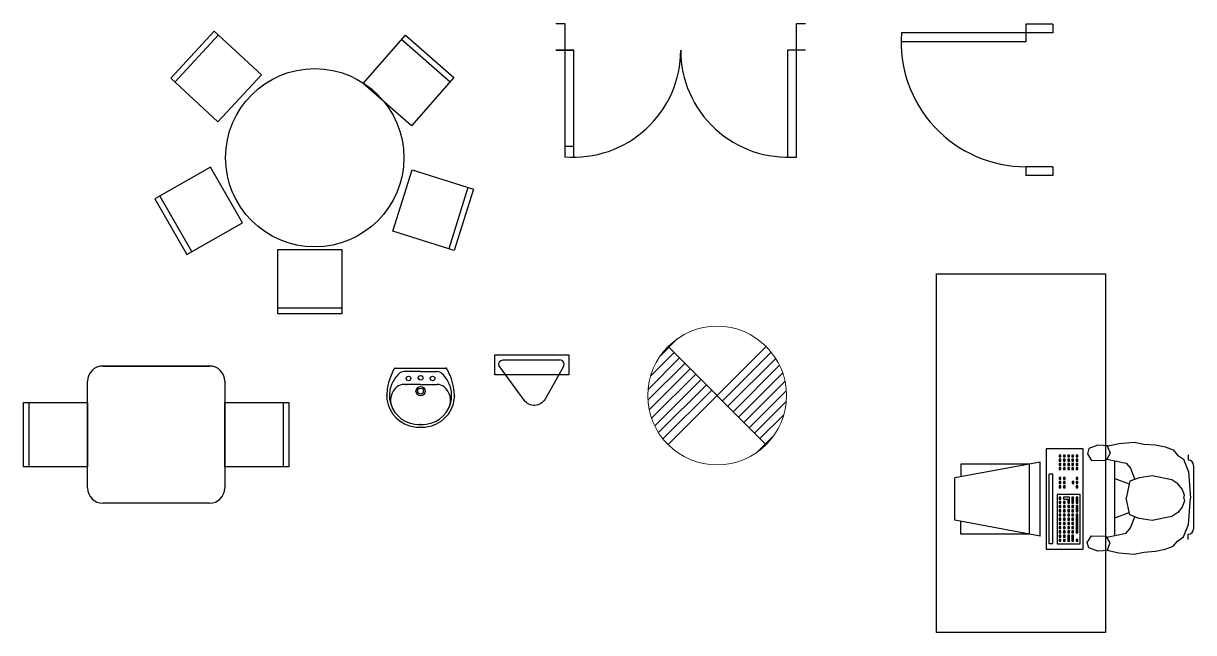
# Model space of a CAD drawing. Header units: millimetres. Extents: x 7 to 259, y -45 to 103.
# Drawn here: x 7.1 to 72.8, y -45.3 to -11.1 of the extents above; entities that cross this region are included whole.
import ezdxf

# ---------------------------------------------------------------- set-up
doc = ezdxf.new("R2010")
doc.units = ezdxf.units.MM
doc.linetypes.add('CONTINUA', pattern=[0])
doc.layers.add('ELECTRIC', color=86, linetype='Continuous', lineweight=9)
for name, color, linetype in [('estructura', 5, 'Continuous'), ('MOBILIARI', 3, 'Continuous'), ('OFICINES', 6, 'Continuous'), ('portes', 4, 'Continuous')]:
    doc.layers.add(name, color=color, linetype=linetype)

msp = doc.modelspace()

# ---------------------------------------------------------------- linework, layer by layer
at = {"color": 73, "linetype": 'CONTINUA'}
for p, q in [((58.346, -43.263), (58.346, -25.13)), ((58.346, -25.13), (60.119, -25.13)), ((67.407, -34.742), (66.886, -34.941)), ((68.003, -34.788), (67.407, -34.742)), ((67.927, -34.783), (68.091, -35.205)), ((68.003, -34.788), (68.583, -34.646)), ((68.583, -34.646), (69.437, -34.576)), ((69.437, -34.576), (69.984, -34.686)), ((69.984, -34.686), (70.633, -34.737)), ((70.633, -34.737), (71.18, -34.847)), ((66.886, -34.941), (66.817, -35.232)), ((66.817, -35.232), (67.048, -35.602)), ((68.091, -35.205), (67.902, -35.531)), ((71.18, -34.847), (71.625, -35.019)), ((71.625, -35.019), (71.864, -35.31)), ((71.864, -35.31), (72.205, -35.541)), ((72.474, -35.298), (72.474, -35.594)), ((67.048, -35.602), (67.8, -35.592)), ((67.902, -35.531), (67.8, -35.592)), ((67.902, -35.531), (68.996, -35.753)), ((68.33, -35.618), (68.33, -39.82)), ((68.996, -35.753), (69.235, -36.044)), ((69.235, -36.044), (69.476, -36.665)), ((72.205, -35.541), (72.478, -36.245)), ((72.77, -35.89), (72.77, -39.442)), ((68.33, -36.606), (68.359, -36.613)), ((68.359, -36.613), (69.158, -36.917)), ((69.709, -36.576), (69.187, -36.774)), ((70.452, -36.463), (69.709, -36.576)), ((71.546, -36.685), (70.452, -36.463)), ((71.888, -36.916), (71.546, -36.685)), ((72.478, -36.245), (72.599, -37.719)), ((69.187, -36.774), (68.99, -37.719)), ((72.127, -37.208), (71.888, -36.916)), ((72.263, -37.559), (72.127, -37.208)), ((69.187, -38.664), (68.99, -37.719)), ((72.263, -37.879), (72.127, -38.231)), ((72.23, -37.719), (72.263, -37.559)), ((72.23, -37.719), (72.263, -37.879)), ((72.478, -39.193), (72.599, -37.719)), ((68.359, -38.825), (69.158, -38.521)), ((69.709, -38.862), (69.187, -38.664)), ((71.888, -38.522), (71.546, -38.754)), ((72.127, -38.231), (71.888, -38.522)), ((68.33, -38.832), (68.359, -38.825)), ((69.235, -39.394), (69.476, -38.773)), ((70.452, -38.975), (69.709, -38.862)), ((71.546, -38.754), (70.452, -38.975)), ((72.205, -39.897), (72.478, -39.193)), ((66.807, -40.206), (67.048, -39.837)), ((67.048, -39.837), (67.8, -39.847)), ((67.902, -39.907), (67.8, -39.847)), ((67.902, -39.907), (68.996, -39.685)), ((68.091, -40.233), (67.902, -39.907)), ((68.996, -39.685), (69.235, -39.394)), ((71.864, -40.128), (72.205, -39.897)), ((72.474, -40.034), (72.474, -39.738)), ((66.886, -40.498), (66.807, -40.206)), ((67.407, -40.696), (66.886, -40.498)), ((68.003, -40.65), (67.407, -40.696)), ((67.927, -40.656), (68.091, -40.233)), ((68.003, -40.65), (68.583, -40.792)), ((69.984, -40.752), (70.633, -40.701)), ((70.633, -40.701), (71.18, -40.591)), ((71.18, -40.591), (71.625, -40.42)), ((71.625, -40.42), (71.864, -40.128)), ((68.583, -40.792), (69.437, -40.863)), ((69.437, -40.863), (69.984, -40.752)), ((58.346, -45.261), (58.346, -42.562))]:
    msp.add_line(p, q, dxfattribs=at)
at = {"color": 73}
for p, q in [((58.346, -25.13), (67.819, -25.13)), ((67.819, -25.13), (67.819, -45.261)), ((67.819, -45.261), (58.346, -45.261))]:
    msp.add_line(p, q, dxfattribs=at)
at = {"color": 6}
for p, q in [((27.981, -30.43), (29.4, -30.43)), ((27.981, -30.43), (30.819, -30.43)), ((29.4, -30.623), (28.482, -30.623)), ((29.4, -30.623), (30.318, -30.623)), ((28.618, -31.34), (28.469, -31.34)), ((29.4, -31.34), (28.618, -31.34)), ((29.4, -31.34), (30.182, -31.34)), ((30.182, -31.34), (30.331, -31.34))]:
    msp.add_line(p, q, dxfattribs=at)
at = {"color": 73, "linetype": 'Continuous'}
for p, q in [((64.494, -34.961), (64.494, -40.585)), ((66.566, -34.961), (64.494, -34.961)), ((65.33, -35.304), (65.237, -35.304)), ((65.237, -35.304), (65.237, -35.41)), ((65.237, -35.41), (65.33, -35.41)), ((65.33, -35.41), (65.33, -35.304)), ((65.566, -35.304), (65.474, -35.304)), ((65.474, -35.304), (65.474, -35.41)), ((65.474, -35.41), (65.566, -35.41)), ((65.566, -35.41), (65.566, -35.304)), ((65.803, -35.304), (65.711, -35.304)), ((65.711, -35.304), (65.711, -35.41)), ((65.711, -35.41), (65.803, -35.41)), ((65.803, -35.41), (65.803, -35.304)), ((66.04, -35.304), (65.948, -35.304)), ((65.948, -35.304), (65.948, -35.41)), ((65.948, -35.41), (66.04, -35.41)), ((66.04, -35.41), (66.04, -35.304)), ((66.277, -35.304), (66.185, -35.304)), ((66.185, -35.304), (66.185, -35.41)), ((66.185, -35.41), (66.277, -35.41)), ((66.277, -35.41), (66.277, -35.304)), ((66.566, -40.585), (66.566, -34.961)), ((64.171, -35.701), (59.382, -36.582)), ((63.566, -35.812), (59.714, -35.812)), ((59.714, -35.812), (59.714, -36.521)), ((63.566, -39.734), (63.566, -35.812)), ((64.171, -39.845), (64.171, -35.701)), ((65.33, -35.541), (65.237, -35.541)), ((65.237, -35.541), (65.237, -35.647)), ((65.237, -35.647), (65.33, -35.647)), ((65.33, -35.778), (65.237, -35.778)), ((65.237, -35.778), (65.237, -35.883)), ((65.237, -35.883), (65.33, -35.883)), ((65.237, -36.015), (65.237, -36.12)), ((65.33, -36.015), (65.237, -36.015)), ((65.33, -35.647), (65.33, -35.541)), ((65.33, -35.883), (65.33, -35.778)), ((65.33, -36.12), (65.33, -36.015)), ((65.566, -35.541), (65.474, -35.541)), ((65.474, -35.541), (65.474, -35.647)), ((65.474, -35.647), (65.566, -35.647)), ((65.566, -35.778), (65.474, -35.778)), ((65.474, -35.778), (65.474, -35.883)), ((65.474, -35.883), (65.566, -35.883)), ((65.566, -36.015), (65.474, -36.015)), ((65.474, -36.015), (65.474, -36.12)), ((65.566, -35.647), (65.566, -35.541)), ((65.566, -35.883), (65.566, -35.778)), ((65.566, -36.12), (65.566, -36.015)), ((65.803, -35.541), (65.711, -35.541)), ((65.711, -35.541), (65.711, -35.647)), ((65.711, -35.647), (65.803, -35.647)), ((65.803, -35.778), (65.711, -35.778)), ((65.711, -35.778), (65.711, -35.883)), ((65.711, -35.883), (65.803, -35.883)), ((65.803, -36.015), (65.711, -36.015)), ((65.711, -36.015), (65.711, -36.12)), ((65.803, -35.647), (65.803, -35.541)), ((65.803, -35.883), (65.803, -35.778)), ((65.803, -36.12), (65.803, -36.015)), ((66.04, -35.541), (65.948, -35.541)), ((65.948, -35.541), (65.948, -35.647)), ((65.948, -35.647), (66.04, -35.647)), ((66.04, -35.778), (65.948, -35.778)), ((65.948, -35.778), (65.948, -35.883)), ((65.948, -35.883), (66.04, -35.883)), ((66.04, -36.015), (65.948, -36.015)), ((65.948, -36.015), (65.948, -36.12)), ((66.04, -35.647), (66.04, -35.541)), ((66.04, -35.883), (66.04, -35.778)), ((66.04, -36.12), (66.04, -36.015)), ((66.277, -35.541), (66.185, -35.541)), ((66.185, -35.541), (66.185, -35.647)), ((66.185, -35.647), (66.277, -35.647)), ((66.277, -35.778), (66.185, -35.778)), ((66.185, -35.778), (66.185, -35.883)), ((66.185, -35.883), (66.277, -35.883)), ((66.277, -36.015), (66.185, -36.015)), ((66.185, -36.015), (66.185, -36.12)), ((66.277, -35.647), (66.277, -35.541)), ((66.277, -35.883), (66.277, -35.778)), ((66.277, -36.12), (66.277, -36.015)), ((59.382, -38.964), (59.382, -36.582)), ((64.662, -40.275), (64.662, -36.366)), ((64.879, -36.366), (64.662, -36.366)), ((64.879, -40.275), (64.879, -36.366)), ((65.237, -36.12), (65.33, -36.12)), ((65.33, -36.557), (65.237, -36.557)), ((65.237, -36.557), (65.237, -36.662)), ((65.237, -36.662), (65.33, -36.662)), ((65.33, -36.662), (65.33, -36.557)), ((65.474, -36.12), (65.566, -36.12)), ((65.566, -36.557), (65.474, -36.557)), ((65.474, -36.557), (65.474, -36.662)), ((65.474, -36.662), (65.566, -36.662)), ((65.566, -36.662), (65.566, -36.557)), ((65.711, -36.12), (65.803, -36.12)), ((65.948, -36.12), (66.04, -36.12)), ((66.185, -36.12), (66.277, -36.12)), ((66.188, -36.557), (66.188, -36.662)), ((66.28, -36.557), (66.188, -36.557)), ((66.188, -36.662), (66.28, -36.662)), ((66.28, -36.662), (66.28, -36.557)), ((65.33, -36.794), (65.237, -36.794)), ((65.237, -36.794), (65.237, -36.899)), ((65.237, -36.899), (65.33, -36.899)), ((65.237, -37.03), (65.237, -37.136)), ((65.33, -37.03), (65.237, -37.03)), ((65.237, -37.136), (65.33, -37.136)), ((65.33, -36.899), (65.33, -36.794)), ((65.33, -37.136), (65.33, -37.03)), ((65.566, -36.794), (65.474, -36.794)), ((65.474, -36.794), (65.474, -36.899)), ((65.474, -36.899), (65.566, -36.899)), ((65.566, -37.03), (65.474, -37.03)), ((65.474, -37.03), (65.474, -37.136)), ((65.474, -37.136), (65.566, -37.136)), ((65.566, -36.899), (65.566, -36.794)), ((65.566, -37.136), (65.566, -37.03)), ((65.951, -36.794), (65.951, -36.899)), ((66.043, -36.794), (65.951, -36.794)), ((65.951, -36.899), (66.043, -36.899)), ((66.043, -36.899), (66.043, -36.794)), ((66.188, -36.794), (66.188, -36.899)), ((66.28, -36.794), (66.188, -36.794)), ((66.188, -36.899), (66.28, -36.899)), ((66.188, -37.03), (66.188, -37.136)), ((66.28, -37.03), (66.188, -37.03)), ((66.188, -37.136), (66.28, -37.136)), ((66.28, -36.899), (66.28, -36.794)), ((66.28, -37.136), (66.28, -37.03)), ((65.111, -37.513), (65.111, -40.275)), ((66.399, -37.513), (65.111, -37.513)), ((65.33, -37.666), (65.237, -37.666)), ((65.237, -37.666), (65.237, -37.771)), ((65.237, -37.771), (65.33, -37.771)), ((65.33, -37.903), (65.237, -37.903)), ((65.237, -37.903), (65.237, -38.008)), ((65.237, -38.008), (65.33, -38.008)), ((65.33, -37.771), (65.33, -37.666)), ((65.33, -38.008), (65.33, -37.903)), ((65.803, -37.666), (65.474, -37.666)), ((65.474, -37.666), (65.474, -37.771)), ((65.474, -37.771), (65.711, -37.771)), ((65.566, -37.903), (65.474, -37.903)), ((65.474, -37.903), (65.474, -38.008)), ((65.474, -38.008), (65.566, -38.008)), ((65.566, -38.008), (65.566, -37.903)), ((65.711, -37.771), (65.711, -38.008)), ((65.711, -38.008), (65.803, -38.008)), ((65.803, -38.008), (65.803, -37.666)), ((66.04, -37.666), (65.948, -37.666)), ((65.948, -37.666), (65.948, -38.008)), ((65.948, -38.008), (66.04, -38.008)), ((66.04, -38.008), (66.04, -37.666)), ((66.277, -37.666), (66.185, -37.666)), ((66.185, -37.666), (66.185, -38.008)), ((66.185, -38.008), (66.277, -38.008)), ((66.277, -38.008), (66.277, -37.666)), ((66.399, -40.275), (66.399, -37.513)), ((65.33, -38.139), (65.237, -38.139)), ((65.237, -38.139), (65.237, -38.245)), ((65.237, -38.245), (65.33, -38.245)), ((65.33, -38.376), (65.237, -38.376)), ((65.237, -38.376), (65.237, -38.482)), ((65.237, -38.482), (65.33, -38.482)), ((65.33, -38.613), (65.237, -38.613)), ((65.237, -38.613), (65.237, -38.718)), ((65.237, -38.718), (65.33, -38.718)), ((65.33, -38.245), (65.33, -38.139)), ((65.33, -38.482), (65.33, -38.376)), ((65.33, -38.718), (65.33, -38.613)), ((65.566, -38.139), (65.474, -38.139)), ((65.474, -38.139), (65.474, -38.245)), ((65.474, -38.245), (65.566, -38.245)), ((65.566, -38.376), (65.474, -38.376)), ((65.474, -38.376), (65.474, -38.482)), ((65.474, -38.482), (65.566, -38.482)), ((65.566, -38.613), (65.474, -38.613)), ((65.474, -38.613), (65.474, -38.718)), ((65.474, -38.718), (65.566, -38.718)), ((65.566, -38.245), (65.566, -38.139)), ((65.566, -38.482), (65.566, -38.376)), ((65.566, -38.718), (65.566, -38.613)), ((65.803, -38.139), (65.711, -38.139)), ((65.711, -38.139), (65.711, -38.245)), ((65.711, -38.245), (65.803, -38.245)), ((65.803, -38.376), (65.711, -38.376)), ((65.711, -38.376), (65.711, -38.482)), ((65.711, -38.482), (65.803, -38.482)), ((65.803, -38.613), (65.711, -38.613)), ((65.711, -38.613), (65.711, -38.718)), ((65.711, -38.718), (65.803, -38.718)), ((65.803, -38.245), (65.803, -38.139)), ((65.803, -38.482), (65.803, -38.376)), ((65.803, -38.718), (65.803, -38.613)), ((66.04, -38.139), (65.948, -38.139)), ((65.948, -38.139), (65.948, -38.245)), ((65.948, -38.245), (66.04, -38.245)), ((66.04, -38.376), (65.948, -38.376)), ((65.948, -38.376), (65.948, -38.482)), ((65.948, -38.482), (66.04, -38.482)), ((66.04, -38.613), (65.948, -38.613)), ((65.948, -38.613), (65.948, -38.718)), ((65.948, -38.718), (66.04, -38.718)), ((66.04, -38.245), (66.04, -38.139)), ((66.04, -38.482), (66.04, -38.376)), ((66.04, -38.718), (66.04, -38.613)), ((66.277, -38.139), (66.185, -38.139)), ((66.185, -38.139), (66.185, -38.482)), ((66.185, -38.482), (66.277, -38.482)), ((66.277, -38.613), (66.185, -38.613)), ((66.185, -38.613), (66.185, -39.666)), ((66.277, -38.482), (66.277, -38.139)), ((66.277, -39.666), (66.277, -38.613)), ((64.171, -39.845), (59.382, -38.964)), ((59.714, -39.734), (59.714, -39.025)), ((65.33, -38.85), (65.237, -38.85)), ((65.237, -38.85), (65.237, -38.955)), ((65.237, -38.955), (65.33, -38.955)), ((65.33, -39.087), (65.237, -39.087)), ((65.237, -39.087), (65.237, -39.192)), ((65.237, -39.192), (65.33, -39.192)), ((65.33, -39.324), (65.237, -39.324)), ((65.237, -39.324), (65.237, -39.429)), ((65.33, -38.955), (65.33, -38.85)), ((65.33, -39.192), (65.33, -39.087)), ((65.33, -39.429), (65.33, -39.324)), ((65.566, -38.85), (65.474, -38.85)), ((65.474, -38.85), (65.474, -38.955)), ((65.474, -38.955), (65.566, -38.955)), ((65.566, -39.087), (65.474, -39.087)), ((65.474, -39.087), (65.474, -39.192)), ((65.474, -39.192), (65.566, -39.192)), ((65.566, -39.324), (65.474, -39.324)), ((65.474, -39.324), (65.474, -39.429)), ((65.566, -38.955), (65.566, -38.85)), ((65.566, -39.192), (65.566, -39.087)), ((65.566, -39.429), (65.566, -39.324)), ((65.803, -38.85), (65.711, -38.85)), ((65.711, -38.85), (65.711, -38.955)), ((65.711, -38.955), (65.803, -38.955)), ((65.803, -39.087), (65.711, -39.087)), ((65.711, -39.087), (65.711, -39.192)), ((65.711, -39.192), (65.803, -39.192)), ((65.803, -39.324), (65.711, -39.324)), ((65.711, -39.324), (65.711, -39.429)), ((65.803, -38.955), (65.803, -38.85)), ((65.803, -39.192), (65.803, -39.087)), ((65.803, -39.429), (65.803, -39.324)), ((66.04, -38.85), (65.948, -38.85)), ((65.948, -38.85), (65.948, -38.955)), ((65.948, -38.955), (66.04, -38.955)), ((66.04, -39.087), (65.948, -39.087)), ((65.948, -39.087), (65.948, -39.192)), ((65.948, -39.192), (66.04, -39.192)), ((66.04, -39.324), (65.948, -39.324)), ((65.948, -39.324), (65.948, -39.429)), ((66.04, -38.955), (66.04, -38.85)), ((66.04, -39.192), (66.04, -39.087)), ((66.04, -39.429), (66.04, -39.324)), ((63.566, -39.734), (59.714, -39.734)), ((65.237, -39.429), (65.33, -39.429)), ((65.33, -39.56), (65.237, -39.56)), ((65.237, -39.56), (65.237, -39.666)), ((65.237, -39.666), (65.33, -39.666)), ((65.33, -39.797), (65.237, -39.797)), ((65.237, -39.797), (65.237, -39.903)), ((65.237, -39.903), (65.33, -39.903)), ((65.33, -40.034), (65.237, -40.034)), ((65.237, -40.034), (65.237, -40.139)), ((65.33, -39.666), (65.33, -39.56)), ((65.33, -39.903), (65.33, -39.797)), ((65.33, -40.139), (65.33, -40.034)), ((65.474, -39.429), (65.566, -39.429)), ((65.566, -39.56), (65.474, -39.56)), ((65.474, -39.56), (65.474, -39.666)), ((65.474, -39.666), (65.566, -39.666)), ((65.566, -39.797), (65.474, -39.797)), ((65.474, -39.797), (65.474, -39.903)), ((65.474, -39.903), (65.566, -39.903)), ((65.474, -40.034), (65.474, -40.139)), ((65.566, -40.034), (65.474, -40.034)), ((65.566, -39.666), (65.566, -39.56)), ((65.566, -39.903), (65.566, -39.797)), ((65.566, -40.139), (65.566, -40.034)), ((65.711, -39.429), (65.803, -39.429)), ((65.803, -39.56), (65.711, -39.56)), ((65.711, -39.56), (65.711, -39.666)), ((65.711, -39.666), (65.803, -39.666)), ((65.803, -39.797), (65.711, -39.797)), ((65.711, -39.797), (65.711, -40.139)), ((65.803, -39.666), (65.803, -39.56)), ((65.803, -40.139), (65.803, -39.797)), ((65.948, -39.429), (66.04, -39.429)), ((66.04, -39.56), (65.948, -39.56)), ((65.948, -39.56), (65.948, -39.666)), ((65.948, -39.666), (66.04, -39.666)), ((66.04, -39.797), (65.948, -39.797)), ((65.948, -39.797), (65.948, -40.139)), ((66.04, -39.666), (66.04, -39.56)), ((66.04, -40.139), (66.04, -39.797)), ((66.185, -39.666), (66.277, -39.666)), ((66.277, -40.034), (66.185, -40.034)), ((66.185, -40.034), (66.185, -40.139)), ((66.277, -40.139), (66.277, -40.034)), ((64.494, -40.585), (66.566, -40.585)), ((64.879, -40.275), (64.662, -40.275)), ((65.111, -40.275), (66.399, -40.275)), ((65.237, -40.139), (65.33, -40.139)), ((65.474, -40.139), (65.566, -40.139)), ((65.711, -40.139), (65.803, -40.139)), ((65.948, -40.139), (66.04, -40.139)), ((66.185, -40.139), (66.277, -40.139))]:
    msp.add_line(p, q, dxfattribs=at)
at = {"color": 6}
for centre, radius in [((29.4, -30.971), 0.129), ((28.724, -31.011), 0.129), ((29.4, -31.717), 0.257), ((30.076, -31.011), 0.129), ((29.4, -31.717), 0.169)]:
    msp.add_circle(centre, radius, dxfattribs=at)
for centre, radius, start, end in [((28.092, -32.081), 3.056, 9.93381, 9.93381), ((30.78, -32.081), 3.281, 150.4514, 172.13589), ((27.981, -30.494), 0.0643, 90, 150.4514), ((29.681, -32.235), 2.112, 135.30897, 144.52815), ((28.482, -31.049), 0.426, 90, 135.30897), ((30.318, -31.049), 0.426, 44.69103, 90), ((29.119, -32.235), 2.112, 35.47185, 44.69103), ((30.819, -30.494), 0.0643, 29.5486, 90), ((28.02, -32.081), 3.281, 7.86411, 29.5486), ((29.207, -31.931), 1.55, 143.50796, 169.4742), ((28.692, -32.239), 0.973, 129.13753, 203.48929), ((28.494, -32.013), 0.673, 92.14023, 128.23376), ((30.306, -32.013), 0.673, 51.76624, 87.85977), ((30.108, -32.239), 0.973, 336.51071, 50.86247), ((29.593, -31.931), 1.55, 10.5258, 36.49204), ((29.309, -31.982), 1.808, 174.81295, 186.58061), ((30.708, -32.081), 3.21, 171.96112, 175.30786), ((29.309, -31.982), 1.654, 174.81295, 186.58061), ((30.708, -32.081), 3.056, 171.85975, 175.30786), ((29.293, -31.943), 1.643, 187.83248, 262.7669), ((29.507, -31.943), 1.643, 277.2331, 352.16752), ((28.092, -32.081), 3.056, 4.69214, 8.14025), ((29.491, -31.982), 1.654, 353.41939, 5.18705), ((28.092, -32.081), 3.21, 4.69214, 8.03888), ((29.491, -31.982), 1.808, 353.41939, 5.18705), ((29.293, -31.943), 1.796, 187.83248, 262.7669), ((29.507, -31.943), 1.796, 277.2331, 352.16752), ((29.4, -31.091), 2.655, 262.78029, 270), ((29.4, -31.091), 2.501, 262.78029, 277.21971), ((29.4, -31.091), 2.655, 270, 277.21971)]:
    msp.add_arc(centre, radius, start, end, dxfattribs=at)
at = {"color": 73, "linetype": 'CONTINUA'}
for centre, start, end in [((72.474, -35.89), 0, 90), ((72.474, -39.442), 270, 0)]:
    msp.add_arc(centre, 0.296, start, end, dxfattribs=at)
at = {"color": 6, "linetype": 'ByBlock'}
for p in [(28.618, -31.34), (29.317, -31.043), (29.483, -30.88), (27.499, -31.963), (29.231, -31.717), (29.569, -31.717), (31.302, -31.996), (27.719, -32.225), (31.08, -32.204), (29.4, -33.592)]:
    msp.add_point(p, dxfattribs=at)
at = {"layer": 'ELECTRIC', "color": 212}
for p, q in [((42.855, -29.729), (43.802, -28.782)), ((43.286, -34.716), (48.789, -29.213)), ((43.287, -34.717), (48.79, -29.214)), ((43.295, -29.206), (48.782, -34.726)), ((46.338, -32.267), (49.074, -29.531)), ((42.157, -32.233), (44.237, -30.153)), ((42.162, -31.625), (43.937, -29.851)), ((42.301, -30.885), (43.637, -29.549)), ((46.638, -32.569), (49.325, -29.882)), ((42.23, -32.762), (44.537, -30.455)), ((42.36, -33.234), (44.837, -30.757)), ((46.938, -32.871), (49.54, -30.269)), ((47.238, -33.173), (49.716, -30.694)), ((42.536, -33.66), (45.137, -31.059)), ((42.751, -34.047), (45.437, -31.361)), ((47.538, -33.475), (49.847, -31.166)), ((43.002, -34.399), (45.737, -31.663)), ((47.838, -33.776), (49.92, -31.695)), ((48.139, -34.078), (49.915, -32.302)), ((48.439, -34.38), (49.779, -33.041)), ((48.261, -35.16), (49.233, -34.188))]:
    msp.add_line(p, q, dxfattribs=at)
msp.add_circle((46.039, -31.966), 3.891, dxfattribs=at)
at = {"layer": 'estructura'}
for p, q in [((36.996, -11.093), (37.496, -11.093)), ((36.996, -12.593), (37.996, -12.593))]:
    msp.add_line(p, q, dxfattribs=at)
at = {"layer": 'MOBILIARI'}
for p, q in [((18.06, -11.74), (15.616, -14.384)), ((28.347, -11.987), (31.053, -14.362)), ((32.059, -20.297), (30.979, -23.731)), ((14.774, -20.778), (16.563, -23.903)), ((24.99, -27.061), (21.39, -27.061)), ((11.573, -30.309), (17.558, -30.309)), ((17.558, -30.309), (11.573, -30.309)), ((10.718, -37.149), (10.718, -31.164)), ((18.413, -31.164), (18.413, -37.149)), ((7.436, -35.957), (7.436, -32.357)), ((21.696, -32.357), (21.696, -35.957)), ((17.558, -38.004), (11.573, -38.004))]:
    msp.add_line(p, q, dxfattribs=at)
for points in [[(20.471, -13.968), (17.827, -11.525), (15.383, -14.168), (18.027, -16.612)], [(26.182, -14.454), (28.557, -11.749), (31.262, -14.123), (28.888, -16.829)], [(17.623, -19.147), (14.499, -20.936), (16.288, -24.06), (19.412, -22.271)], [(28.928, -19.312), (32.362, -20.392), (31.282, -23.826), (27.847, -22.746)], [(24.99, -23.778), (24.99, -27.378), (21.39, -27.378), (21.39, -23.778)], [(10.718, -35.957), (7.118, -35.957), (7.118, -32.357), (10.718, -32.357)], [(18.413, -32.357), (22.013, -32.357), (22.013, -35.957), (18.413, -35.957)]]:
    msp.add_lwpolyline(points, close=True, dxfattribs=at)
msp.add_circle((23.462, -18.626), 5, dxfattribs=at)
for centre, start, end in [((11.573, -31.164), 90, 180), ((17.558, -31.164), 0, 90), ((11.573, -37.149), 180, 270), ((17.558, -37.149), 270, 0)]:
    msp.add_arc(centre, 0.855, start, end, dxfattribs=at)
at = {"layer": 'OFICINES'}
msp.add_lwpolyline([(37.721, -29.687), (37.721, -30.811), (33.567, -30.811), (33.567, -29.687)], close=True, dxfattribs=at)
msp.add_lwpolyline([(37.419, -30.336), (36.388, -32.161, -0.544521), (35.214, -32.231), (33.843, -30.361, -0.61439), (34.044, -29.963), (37.202, -29.963)], format="xyb", dxfattribs=at)
msp.add_arc((37.202, -30.213), 0.25, 330.54147, 90, dxfattribs=at)
at = {"layer": 'portes'}
for p, q in [((36.996, -11.093), (37.496, -11.093)), ((37.496, -11.093), (37.496, -12.593)), ((50.495, -12.593), (50.495, -11.093)), ((50.495, -11.093), (50.995, -11.093)), ((64.864, -11.128), (63.364, -11.128)), ((63.364, -11.128), (63.364, -11.628)), ((64.864, -11.128), (64.864, -11.628)), ((64.864, -11.628), (56.382, -11.628)), ((63.364, -11.628), (63.364, -12.128)), ((63.364, -12.128), (56.364, -12.128)), ((37.496, -12.593), (36.996, -12.593)), ((37.496, -12.593), (37.496, -18.593)), ((37.996, -12.593), (37.496, -12.593)), ((37.996, -18.593), (37.996, -12.593)), ((37.996, -12.593), (37.996, -12.593)), ((49.995, -12.593), (49.995, -18.593)), ((50.495, -12.593), (49.995, -12.593)), ((50.495, -18.593), (50.495, -12.593)), ((50.495, -12.593), (50.495, -12.593)), ((50.995, -12.593), (50.495, -12.593)), ((37.482, -17.978), (37.982, -17.978)), ((49.995, -18.593), (50.495, -18.593)), ((64.864, -19.131), (63.364, -19.131)), ((63.364, -19.131), (63.364, -19.631)), ((64.864, -19.631), (63.364, -19.631)), ((64.864, -19.131), (64.864, -19.631))]:
    msp.add_line(p, q, dxfattribs=at)
for centre, radius, start, end in [((63.364, -12.131), 7, 175.877, 270), ((37.996, -12.593), 5.999, 265.21929, 0), ((49.995, -12.593), 6, 180, 274.78019)]:
    msp.add_arc(centre, radius, start, end, dxfattribs=at)

doc.saveas('drawing.dxf')
